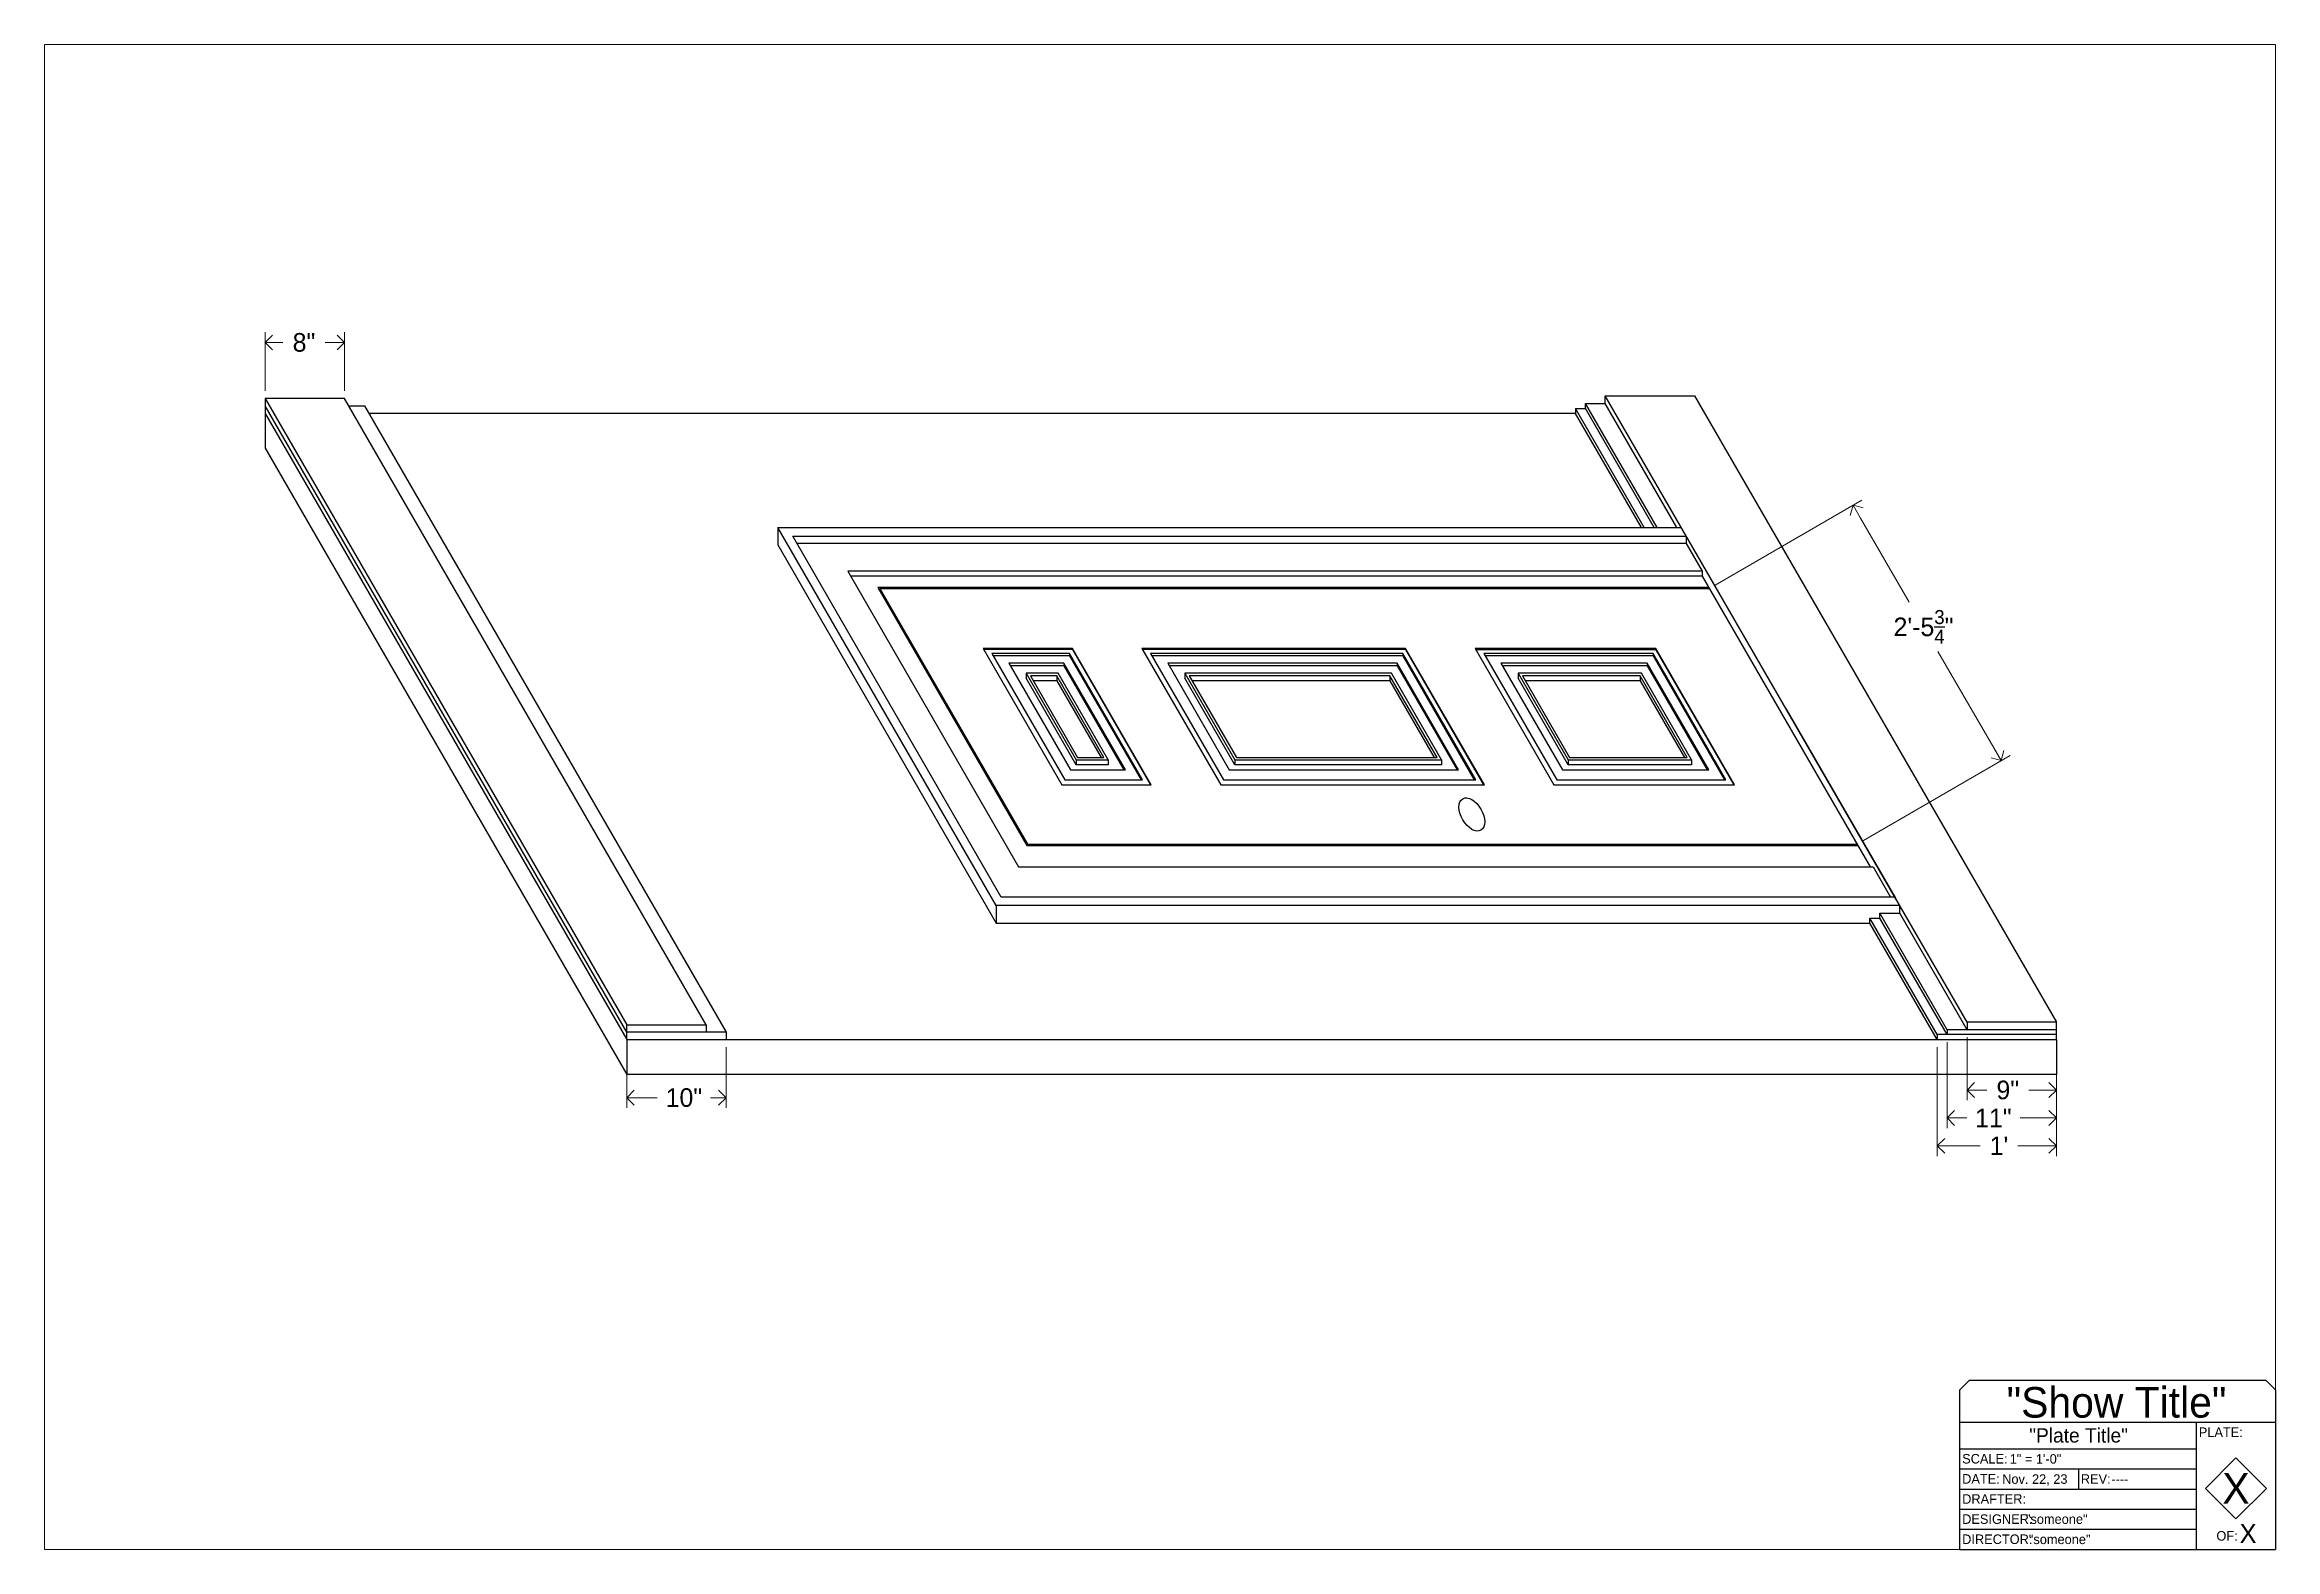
# Paper-space layout 'door' of a CAD drawing. Header units: inches. Extents: x 0 to 18.7, y 0 to 12.6.
# The model-space entities are those that its viewports show. They can reach past a viewport. Long polylines and large blocks are cut down to what shows.
import ezdxf

# ---------------------------------------------------------------- set-up
doc = ezdxf.new("R2010")
doc.units = ezdxf.units.IN
doc.header["$MEASUREMENT"] = 0
doc.header["$PDMODE"] = 2
for name, color, linetype in [('Dimension', 1, 'Continuous'), ('door', 90, 'Continuous'), ('TITLE BLOCK', 7, 'Continuous')]:
    doc.layers.add(name, color=color, linetype=linetype)
doc.layers.add('View Ports', color=7, linetype='Continuous', lineweight=5, plot=False)
doc.layers.add('working lines', color=50, linetype='Continuous', plot=False)
doc.styles.add('1 - CCM', font='nrkis.ttf', dxfattribs={"height": 0.15625})
doc.styles.get("Standard").update_dxf_attribs({"font": 'nrkis.ttf'})
doc.dimstyles.new('paper space', dxfattribs={"dimtxt": 0.15625, "dimasz": 0.125, "dimexe": 0.085938, "dimexo": 0.0625, "dimgap": 0.09, "dimtad": 0, "dimtih": 1, "dimtoh": 1, "dimdec": 4, "dimzin": 0, "dimdsep": 46, "dimlunit": 4, "dimtxsty": '1 - CCM', "dimblk": 'OPEN90', "dimcen": 0.09, "dimclrd": 7, "dimclre": 1, "dimclrt": 1, "dimadec": 1, "dimazin": 0, "dimtfac": 0.75, "dimtdec": 4, "dimtofl": 0, "dimtmove": 0, "dimatfit": 3, "dimldrblk": 'OPEN90', "dimfxl": 1, "dimtolj": 1, "dimtzin": 0, "dimlwd": 13, "dimlwe": 13, "dimarcsym": 1})

# ---------------------------------------------------------------- blocks, each defined once
blk = doc.blocks.new('_Open90')
at = {"color": 0, "linetype": 'ByBlock', "lineweight": -2}
for p, q in [((0, 0), (-1, 0)), ((-0.5, 0.5), (0, 0)), ((0, 0), (-0.5, -0.5))]:
    blk.add_line(p, q, dxfattribs=at)
blk = doc.blocks.new('*D30')
at = {"layer": 'Defpoints', "color": 0, "transparency": 16777216}
for p in [(4.881, 4.282), (5.714, 4.282), (5.714, 3.794)]:
    blk.add_point(p, dxfattribs=at)
at = {"layer": 'Dimension', "color": 1, "lineweight": 13, "transparency": 16777216}
for p, q in [((4.881, 4.219), (4.881, 3.708)), ((5.714, 4.219), (5.714, 3.708))]:
    blk.add_line(p, q, dxfattribs=at)
at = {"layer": 'Dimension', "color": 7, "linetype": 'Continuous', "lineweight": 13, "transparency": 16777216}
for p, q in [((5.006, 3.794), (5.136, 3.794)), ((5.589, 3.794), (5.583, 3.794))]:
    blk.add_line(p, q, dxfattribs=at)
at = {"layer": 'Dimension', "color": 7, "lineweight": 13, "transparency": 16777216, "xscale": 0.125, "yscale": 0.125, "zscale": 0.125, "rotation": 180}
blk.add_blockref('_Open90', (4.881, 3.794), dxfattribs=at)
at = {"layer": 'Dimension', "color": 7, "lineweight": 13, "transparency": 16777216, "xscale": 0.125, "yscale": 0.125, "zscale": 0.125}
blk.add_blockref('_Open90', (5.714, 3.794), dxfattribs=at)
at = {"layer": 'Dimension', "color": 1, "transparency": 16777216, "insert": (5.36, 3.794), "char_height": 0.1562, "attachment_point": 5, "style": '1 - CCM'}
blk.add_mtext('\\A1;10"', dxfattribs=at)
blk = doc.blocks.new('*D31')
at = {"layer": 'Defpoints', "color": 0, "transparency": 16777216}
for p in [(2.511, 10.136), (1.845, 9.666), (2.511, 9.666)]:
    blk.add_point(p, dxfattribs=at)
at = {"layer": 'Dimension', "color": 1, "lineweight": 13, "transparency": 16777216}
for p, q in [((1.845, 9.729), (1.845, 10.222)), ((2.511, 9.729), (2.511, 10.222))]:
    blk.add_line(p, q, dxfattribs=at)
at = {"layer": 'Dimension', "color": 7, "linetype": 'Continuous', "lineweight": 13, "transparency": 16777216}
for p, q in [((1.97, 10.136), (1.993, 10.136)), ((2.386, 10.136), (2.348, 10.136))]:
    blk.add_line(p, q, dxfattribs=at)
at = {"layer": 'Dimension', "color": 7, "lineweight": 13, "transparency": 16777216, "xscale": 0.125, "yscale": 0.125, "zscale": 0.125, "rotation": 180}
blk.add_blockref('_Open90', (1.845, 10.136), dxfattribs=at)
at = {"layer": 'Dimension', "color": 7, "lineweight": 13, "transparency": 16777216, "xscale": 0.125, "yscale": 0.125, "zscale": 0.125}
blk.add_blockref('_Open90', (2.511, 10.136), dxfattribs=at)
at = {"layer": 'Dimension', "color": 1, "transparency": 16777216, "insert": (2.171, 10.136), "char_height": 0.1562, "attachment_point": 5, "style": '1 - CCM'}
blk.add_mtext('\\A1;8"', dxfattribs=at)
blk = doc.blocks.new('*D32')
at = {"layer": 'Defpoints', "color": 0, "transparency": 16777216}
for p in [(15.881, 4.282), (16.881, 4.282), (16.881, 3.39)]:
    blk.add_point(p, dxfattribs=at)
at = {"layer": 'Dimension', "color": 1, "lineweight": 13, "transparency": 16777216}
for p, q in [((15.881, 4.219), (15.881, 3.304)), ((16.881, 4.219), (16.881, 3.304))]:
    blk.add_line(p, q, dxfattribs=at)
at = {"layer": 'Dimension', "color": 7, "linetype": 'Continuous', "lineweight": 13, "transparency": 16777216}
for p, q in [((16.006, 3.39), (16.24, 3.39)), ((16.756, 3.39), (16.557, 3.39))]:
    blk.add_line(p, q, dxfattribs=at)
at = {"layer": 'Dimension', "color": 7, "lineweight": 13, "transparency": 16777216, "xscale": 0.125, "yscale": 0.125, "zscale": 0.125, "rotation": 180}
blk.add_blockref('_Open90', (15.881, 3.39), dxfattribs=at)
at = {"layer": 'Dimension', "color": 7, "lineweight": 13, "transparency": 16777216, "xscale": 0.125, "yscale": 0.125, "zscale": 0.125}
blk.add_blockref('_Open90', (16.881, 3.39), dxfattribs=at)
at = {"layer": 'Dimension', "color": 1, "transparency": 16777216, "insert": (16.399, 3.39), "char_height": 0.1562, "attachment_point": 5, "style": '1 - CCM'}
blk.add_mtext("\\A1;1'", dxfattribs=at)
blk = doc.blocks.new('*D33')
at = {"layer": 'Defpoints', "color": 0, "transparency": 16777216}
for p in [(15.964, 4.324), (16.881, 4.324), (16.881, 3.624)]:
    blk.add_point(p, dxfattribs=at)
at = {"layer": 'Dimension', "color": 1, "lineweight": 13, "transparency": 16777216}
for p, q in [((15.964, 4.261), (15.964, 3.538)), ((16.881, 4.261), (16.881, 3.538))]:
    blk.add_line(p, q, dxfattribs=at)
at = {"layer": 'Dimension', "color": 7, "linetype": 'Continuous', "lineweight": 13, "transparency": 16777216}
for p, q in [((16.089, 3.624), (16.128, 3.624)), ((16.756, 3.624), (16.576, 3.624))]:
    blk.add_line(p, q, dxfattribs=at)
at = {"layer": 'Dimension', "color": 7, "lineweight": 13, "transparency": 16777216, "xscale": 0.125, "yscale": 0.125, "zscale": 0.125, "rotation": 180}
blk.add_blockref('_Open90', (15.964, 3.624), dxfattribs=at)
at = {"layer": 'Dimension', "color": 7, "lineweight": 13, "transparency": 16777216, "xscale": 0.125, "yscale": 0.125, "zscale": 0.125}
blk.add_blockref('_Open90', (16.881, 3.624), dxfattribs=at)
at = {"layer": 'Dimension', "color": 1, "transparency": 16777216, "insert": (16.352, 3.624), "char_height": 0.1562, "attachment_point": 5, "style": '1 - CCM'}
blk.add_mtext('\\A1;11"', dxfattribs=at)
blk = doc.blocks.new('*D34')
at = {"layer": 'Defpoints', "color": 0, "transparency": 16777216}
for p in [(16.131, 4.365), (16.881, 4.365), (16.881, 3.858)]:
    blk.add_point(p, dxfattribs=at)
at = {"layer": 'Dimension', "color": 1, "lineweight": 13, "transparency": 16777216}
for p, q in [((16.131, 4.303), (16.131, 3.772)), ((16.881, 4.303), (16.881, 3.772))]:
    blk.add_line(p, q, dxfattribs=at)
at = {"layer": 'Dimension', "color": 7, "linetype": 'Continuous', "lineweight": 13, "transparency": 16777216}
for p, q in [((16.256, 3.858), (16.296, 3.858)), ((16.756, 3.858), (16.65, 3.858))]:
    blk.add_line(p, q, dxfattribs=at)
at = {"layer": 'Dimension', "color": 7, "lineweight": 13, "transparency": 16777216, "xscale": 0.125, "yscale": 0.125, "zscale": 0.125, "rotation": 180}
blk.add_blockref('_Open90', (16.131, 3.858), dxfattribs=at)
at = {"layer": 'Dimension', "color": 7, "lineweight": 13, "transparency": 16777216, "xscale": 0.125, "yscale": 0.125, "zscale": 0.125}
blk.add_blockref('_Open90', (16.881, 3.858), dxfattribs=at)
at = {"layer": 'Dimension', "color": 1, "transparency": 16777216, "insert": (16.473, 3.858), "char_height": 0.1562, "attachment_point": 5, "style": '1 - CCM'}
blk.add_mtext('\\A1;9"', dxfattribs=at)
blk = doc.blocks.new('*D35')
at = {"layer": 'Defpoints', "color": 0, "transparency": 16777216}
for p in [(13.964, 8.067), (16.418, 6.625), (15.208, 5.923)]:
    blk.add_point(p, dxfattribs=at)
at = {"layer": 'Dimension', "color": 1, "lineweight": 13, "transparency": 16777216}
for p, q in [((14.018, 8.098), (15.248, 8.812)), ((15.262, 5.954), (16.492, 6.668))]:
    blk.add_line(p, q, dxfattribs=at)
at = {"layer": 'Dimension', "color": 7, "linetype": 'Continuous', "lineweight": 13, "transparency": 16777216}
for p, q in [((15.236, 8.661), (15.646, 7.955)), ((16.355, 6.733), (15.886, 7.541))]:
    blk.add_line(p, q, dxfattribs=at)
at = {"layer": 'Dimension', "color": 7, "lineweight": 13, "transparency": 16777216, "xscale": 0.125, "yscale": 0.125, "zscale": 0.125}
for p, rotation in [((15.174, 8.769), 120.1203795906876), ((16.418, 6.625), 300.1203795906877)]:
    blk.add_blockref('_Open90', p, dxfattribs=dict(at, rotation=rotation))
at = {"layer": 'Dimension', "color": 1, "transparency": 16777216, "insert": (15.766, 7.748), "char_height": 0.15625, "attachment_point": 5, "style": '1 - CCM'}
blk.add_mtext('\\A1;2\'-5{\\H0.75x;\\S3/4;}"', dxfattribs=at)

msp = doc.modelspace()

# ---------------------------------------------------------------- linework, layer by layer
for p, q in [((756.04, 27.56), (748.04, 27.56)), ((748.04, 27.56), (784.48, -35.55)), ((748.04, 27.56), (748.04, 26.06)), ((792.48, -35.55), (756.04, 27.56)), ((881.04, 27.06), (883.04, 27.06)), ((881.04, 26.56), (881.04, 27.06)), ((888.26, 14.56), (881.04, 27.06)), ((919.48, -35.3), (883.04, 27.81)), ((883.04, 27.81), (892.04, 27.81)), ((883.04, 27.06), (883.04, 27.81)), ((890.26, 14.56), (883.04, 27.06)), ((892.04, 27.81), (928.48, -35.3)), ((784.48, -36.3), (748.04, 26.81)), ((748.04, 26.06), (784.48, -37.05)), ((748.04, 26.06), (748.04, 22.56)), ((756.48, 26.81), (758.04, 26.81)), ((758.04, 26.81), (794.48, -36.3)), ((880.04, 26.06), (758.48, 26.06)), ((880.04, 26.56), (881.04, 26.56)), ((880.04, 26.56), (880.04, 26.06)), ((886.97, 14.56), (880.04, 26.56)), ((886.69, 14.56), (880.04, 26.06)), ((887.97, 14.56), (881.04, 26.56)), ((748.04, 22.56), (784.48, -40.55)), ((821.7, -23.55), (799.7, 14.56)), ((799.7, 14.56), (890.7, 14.56)), ((799.7, 14.56), (799.7, 12.81)), ((822.2, -22.68), (801.2, 13.69)), ((801.2, 13.69), (891.2, 13.69)), ((891.2, 13.69), (891.2, 13.69)), ((891.2, 13.69), (891.2, 12.94)), ((799.7, 12.81), (821.7, -25.3)), ((891.2, 12.94), (801.63, 12.94)), ((891.2, 12.94), (892.8, 10.16)), ((806.98, 10.16), (806.73, 10.16)), ((806.73, 10.16), (823.95, -19.65)), ((892.8, 10.16), (806.98, 10.16)), ((892.8, 9.66), (807.02, 9.66)), ((892.8, 10.16), (892.8, 9.66)), ((892.8, 9.66), (909.72, -19.65)), ((893.47, 8.5), (893.47, 8.37)), ((893.47, 8.37), (893.54, 8.37)), ((901.26, -3.74), (912.26, -22.8)), ((908.47, -17.48), (908.19, -17.48)), ((908.47, -17.48), (908.19, -17.48)), ((823.95, -19.65), (910.01, -19.65)), ((910.01, -19.65), (911.76, -22.68)), ((912.7, -23.55), (821.7, -23.55)), ((821.7, -23.55), (821.7, -25.3)), ((912.2, -22.68), (822.2, -22.68)), ((917.48, -36.05), (910.7, -24.3)), ((910.7, -24.8), (910.7, -24.3)), ((910.7, -24.3), (912.7, -24.3)), ((912.7, -23.55), (912.2, -22.68)), ((912.7, -24.3), (912.7, -23.55)), ((919.48, -36.05), (912.7, -24.3)), ((821.7, -25.3), (909.7, -25.3)), ((916.48, -36.55), (909.7, -24.8)), ((909.7, -25.3), (909.7, -24.8)), ((909.7, -24.8), (910.7, -24.8)), ((916.48, -37.05), (909.7, -25.3)), ((917.48, -36.55), (910.7, -24.8)), ((784.48, -36.3), (784.48, -35.55)), ((784.48, -35.55), (792.48, -35.55)), ((792.48, -35.55), (792.48, -36.3)), ((928.48, -35.3), (919.48, -35.3)), ((919.48, -35.3), (919.48, -36.05)), ((928.48, -36.05), (928.48, -35.3)), ((784.48, -37.05), (784.48, -36.3)), ((794.48, -36.3), (784.48, -36.3)), ((784.48, -37.05), (928.48, -37.05)), ((784.48, -37.05), (784.48, -40.55)), ((794.48, -36.3), (794.48, -37.05)), ((928.48, -36.55), (916.48, -36.55)), ((916.48, -36.55), (916.48, -37.05)), ((928.48, -36.05), (917.48, -36.05)), ((917.48, -36.05), (917.48, -36.55)), ((928.48, -36.55), (928.48, -36.05)), ((928.48, -37.05), (928.48, -36.55)), ((928.48, -37.05), (928.48, -40.55)), ((928.48, -40.55), (784.48, -40.55))]:
    msp.add_line(p, q)
msp.add_lwpolyline([(893.47, 8.5), (809.76, 8.5), (824.76, -17.48), (908.47, -17.48)])
msp.add_ellipse((869.6, -14.36), major_axis=(0.92, -1.59), ratio=0.57735)
at = {"layer": 'door'}
for p, q in [((820.37, 2.37), (829.37, 2.37)), ((829.37, 2.37), (820.37, 2.37)), ((820.37, 2.37), (828.3, -11.36)), ((829.37, 2.25), (820.44, 2.25)), ((829.37, 2.37), (829.37, 2.25)), ((837.3, -11.36), (829.37, 2.37)), ((829.37, 2.25), (837.23, -11.36)), ((836.37, 2.37), (862.93, 2.37)), ((862.93, 2.37), (836.37, 2.37)), ((836.37, 2.37), (844.3, -11.36)), ((862.93, 2.25), (836.44, 2.25)), ((862.93, 2.37), (862.93, 2.25)), ((870.86, -11.36), (862.93, 2.37)), ((862.93, 2.25), (870.79, -11.36)), ((888.13, 2.37), (869.94, 2.37)), ((869.94, 2.37), (877.86, -11.36)), ((869.94, 2.37), (888.13, 2.37)), ((896.06, -11.36), (888.13, 2.37)), ((888.13, 2.37), (888.13, 2.24)), ((829.08, 1.87), (821.24, 1.87)), ((821.24, 1.87), (828.59, -10.86)), ((829.08, 1.62), (821.38, 1.62)), ((828.51, 0.87), (822.97, 0.87)), ((822.97, 0.87), (829.16, -9.86)), ((828.51, 0.62), (823.11, 0.62)), ((828.51, 0.87), (828.51, 0.62)), ((834.7, -9.86), (828.51, 0.87)), ((828.51, 0.62), (834.56, -9.86)), ((829.08, 1.87), (829.08, 1.62)), ((836.43, -10.86), (829.08, 1.87)), ((829.08, 1.62), (836.29, -10.86)), ((862.64, 1.87), (837.24, 1.87)), ((837.24, 1.87), (844.59, -10.86)), ((862.64, 1.62), (837.38, 1.62)), ((862.07, 0.87), (838.97, 0.87)), ((838.97, 0.87), (845.16, -9.86)), ((862.07, 0.62), (839.11, 0.62)), ((862.07, 0.87), (862.07, 0.62)), ((868.26, -9.86), (862.07, 0.87)), ((862.07, 0.62), (868.12, -9.86)), ((862.64, 1.87), (862.64, 1.62)), ((869.99, -10.86), (862.64, 1.87)), ((862.64, 1.62), (869.85, -10.86)), ((888.13, 2.24), (870.01, 2.24)), ((887.85, 1.87), (870.8, 1.87)), ((870.8, 1.87), (878.15, -10.86)), ((887.85, 1.62), (870.95, 1.62)), ((887.27, 0.87), (872.53, 0.87)), ((872.53, 0.87), (878.73, -9.86)), ((887.27, 0.62), (872.68, 0.62)), ((893.47, -9.86), (887.27, 0.87)), ((887.27, 0.87), (887.27, 0.62)), ((887.27, 0.62), (893.32, -9.86)), ((895.2, -10.86), (887.85, 1.87)), ((887.85, 1.87), (887.85, 1.62)), ((887.85, 1.62), (895.05, -10.86)), ((888.13, 2.24), (895.99, -11.36)), ((824.7, -0.13), (824.7, -0.63)), ((827.93, -0.13), (824.7, -0.13)), ((824.7, -0.13), (829.74, -8.86)), ((829.74, -9.36), (824.7, -0.63)), ((827.78, -0.38), (825.13, -0.38)), ((825.13, -0.38), (829.89, -8.61)), ((827.78, -0.88), (825.42, -0.88)), ((827.78, -0.38), (827.78, -0.88)), ((832.54, -8.61), (827.78, -0.38)), ((827.78, -0.88), (832.25, -8.61)), ((832.97, -8.86), (827.93, -0.13)), ((840.7, -0.13), (840.7, -0.63)), ((861.49, -0.13), (840.7, -0.13)), ((840.7, -0.13), (845.74, -8.86)), ((845.74, -9.36), (840.7, -0.63)), ((861.35, -0.38), (841.13, -0.38)), ((841.13, -0.38), (845.89, -8.61)), ((861.35, -0.88), (841.42, -0.88)), ((861.35, -0.38), (861.35, -0.88)), ((866.1, -8.61), (861.35, -0.38)), ((861.35, -0.88), (865.81, -8.61)), ((866.53, -8.86), (861.49, -0.13)), ((886.69, -0.13), (874.27, -0.13)), ((874.27, -0.13), (879.31, -8.86)), ((874.27, -0.13), (874.27, -0.63)), ((879.31, -9.36), (874.27, -0.63)), ((886.55, -0.38), (874.7, -0.38)), ((874.7, -0.38), (879.45, -8.61)), ((886.55, -0.88), (874.99, -0.88)), ((891.3, -8.61), (886.55, -0.38)), ((886.55, -0.38), (886.55, -0.88)), ((886.55, -0.88), (891.01, -8.61)), ((891.73, -8.86), (886.69, -0.13)), ((829.74, -8.86), (829.74, -9.36)), ((829.74, -8.86), (832.97, -8.86)), ((829.89, -8.61), (832.54, -8.61)), ((832.97, -8.86), (832.97, -9.36)), ((845.74, -8.86), (845.74, -9.36)), ((845.74, -8.86), (866.53, -8.86)), ((845.89, -8.61), (866.1, -8.61)), ((866.53, -8.86), (866.53, -9.36)), ((879.31, -8.86), (891.73, -8.86)), ((879.31, -8.86), (879.31, -9.36)), ((879.45, -8.61), (891.3, -8.61)), ((891.73, -8.86), (891.73, -9.36)), ((828.59, -10.86), (836.43, -10.86)), ((829.16, -9.86), (834.7, -9.86)), ((832.97, -9.36), (829.74, -9.36)), ((844.59, -10.86), (869.99, -10.86)), ((845.16, -9.86), (868.26, -9.86)), ((866.53, -9.36), (845.74, -9.36)), ((878.15, -10.86), (895.2, -10.86)), ((878.73, -9.86), (893.47, -9.86)), ((891.73, -9.36), (879.31, -9.36)), ((828.3, -11.36), (837.3, -11.36)), ((844.3, -11.36), (870.86, -11.36)), ((877.86, -11.36), (896.06, -11.36))]:
    msp.add_line(p, q, dxfattribs=at)
msp.add_lwpolyline([(893.47, 8.37), (809.98, 8.37), (824.83, -17.36), (908.4, -17.36)], dxfattribs=at)
at = {"layer": 'working lines'}
msp.add_line((870.86, -11.36), (870.86, -11.36), dxfattribs=at)

psp = doc.layouts.new('door')

# ---------------------------------------------------------------- linework, layer by layer
at = {"layer": 'TITLE BLOCK'}
for p, q in [((16.0771749, 1.0683212), (18.0579437, 1.0683212)), ((18.0579437, 1.0683212), (18.7181997, 1.0683212)), ((18.0579669, 0.0006787), (18.0579437, 1.0683212)), ((16.0713826, 0.8454945), (18.0579496, 0.8454945)), ((16.0713826, 0.6765171), (18.0579557, 0.6765171)), ((17.0675593, 0.6765171), (17.0675593, 0.5075755)), ((16.0713826, 0.5075396), (18.0579618, 0.5076111)), ((16.0713826, 0.3385622), (18.0579678, 0.3386336)), ((16.0713826, 0.0006073), (18.719392, 0.0007025)), ((16.0713887, 0.1695847), (18.0579739, 0.1696562))]:
    psp.add_line(p, q, dxfattribs=at)
for points in [[(16.0713826, 1.0683212), (16.0713826, 1.3410962), (16.1515353, 1.4212489), (18.6392393, 1.4212489), (18.719392, 1.3410962), (18.719392, 0.0007025)], [(16.0713826, 0.0006073), (16.0713826, 1.0683212)]]:
    psp.add_lwpolyline(points, dxfattribs=at)
psp.add_lwpolyline([(18.3886799, 0.7695432), (18.1318843, 0.5127476), (18.3886799, 0.2559519), (18.6454756, 0.5127476)], close=True, dxfattribs=at)

# ---------------------------------------------------------------- texts
for s, width, heights, insert, char_height, attachment_point in [('\\pxqc;"Show Title"', 2.646817159, [0], (16.0625349, 1.3637923), 0.256488654, 1), ('\\pxqc;"Plate Title"', 1.980774689, [0], (17.0675623, 0.9571205), 0.120229057, 5), ('\\pxql;PLATE:', 0.95850398, [0.1666491], (18.0767861, 1.0248522), 0.080152704, 1), ('\\pxql;SCALE:', 0.080152704, [0.1666491], (16.0902189, 0.8020256), 0.080152704, 1), ('\\pxql;DATE:', 0.343342801, [0.1666491], (16.090225, 0.6330481), 0.080152704, 1), ('\\pxql;REV:', 0.95850398, [0.1666491], (17.5656507, 0.5920463), 0.0801527, 5), ('X', 0.420983233, [0], (18.3886799, 0.5127476), 0.2564887, 5), ('\\pxql;DRAFTER:', 0.535252023, [0.1666491], (16.0902129, 0.4640707), 0.080152704, 1), ('\\pxql;DESIGNER:', 0.535227725, [0.1666491], (16.0902372, 0.2950932), 0.080152704, 1), ('\\pxql;X ', 0.120229057, [0], (18.4787731, 0.1336691), 0.16030541, 5), ('\\pxql;DIRECTOR:', 0.559855676, [0.1666491], (16.0902129, 0.1261158), 0.080152704, 1), ('\\pxql;OF:', 0.080152704, [0.1666491], (18.2244016, 0.1545309), 0.0801527, 1)]:
    psp.add_mtext_dynamic_manual_height_columns(s, width=width, gutter_width=1.2824433, heights=heights, dxfattribs=dict(at, insert=insert, char_height=char_height, attachment_point=attachment_point))
at = {"layer": 'TITLE BLOCK', "attachment_point": 1}
for s, insert, char_height in [('\\pxql;1" = 1\'-0"', (16.4894806, 0.8005623), 0.080152704), ('Nov. 22, 23', (16.4262363, 0.6313797), 0.080152704), ('----', (17.3425892, 0.6314154), 0.0801527)]:
    psp.add_mtext(s, dxfattribs=dict(at, insert=insert, char_height=char_height))
at = {"layer": 'TITLE BLOCK', "char_height": 0.0801527, "width": 2.352947315, "attachment_point": 1}
for insert in [(16.6254649, 0.2950932), (16.6500685, 0.1254427)]:
    psp.add_mtext('"someone"', dxfattribs=dict(at, insert=insert))

# ---------------------------------------------------------------- dimensions: what is measured, and where the dimension line sits
at = {"layer": 'Dimension'}
for base, p1, p2, picture, middle in [((2.5112723, 10.1360303), (1.8446056, 9.6661457), (2.5112723, 9.6661457), '*D31', (2.1705184, 10.1360303)), ((16.8810639, 3.6240127), (15.9643972, 4.3235123), (16.8810639, 4.3235123), '*D33', (16.3520712, 3.6240127)), ((16.8810639, 3.8580915), (16.1310639, 4.3651789), (16.8810639, 4.3651789), '*D34', (16.4729583, 3.8580915)), ((5.7143973, 3.7936315), (4.881064, 4.2818456), (5.7143973, 4.2818456), '*D30', (5.3598718, 3.7936315)), ((16.8810639, 3.3902087), (15.8810639, 4.2818456), (16.8810639, 4.2818456), '*D32', (16.398585, 3.3902087))]:
    dim = psp.add_linear_dim(base=base, p1=p1, p2=p2, dimstyle='paper space', override={"dimlfac": -12}, dxfattribs=at)
    dim.commit()
    dim.dimension.update_dxf_attribs({"geometry": picture, "text_midpoint": middle, "dimtype": 160})
dim = psp.add_linear_dim(base=(16.41759, 6.6246003), p1=(13.9637785, 8.066944), p2=(15.2077644, 5.9227139), angle=300.12037959, dimstyle='paper space', override={"dimlfac": -12}, dxfattribs=at)
dim.commit()
dim.dimension.update_dxf_attribs({"geometry": '*D35', "text_midpoint": (15.7658709, 7.7479535), "dimtype": 161})

# ---------------------------------------------------------------- viewports
at = {"layer": 'View Ports'}
psp.add_viewport(center=(9.3565938, 6.3192308), size=(18.7255944, 12.637056603), view_center_point=(838.1875927, -12.6000933), view_height=151.644680059, dxfattribs=at)

doc.saveas('drawing.dxf')
